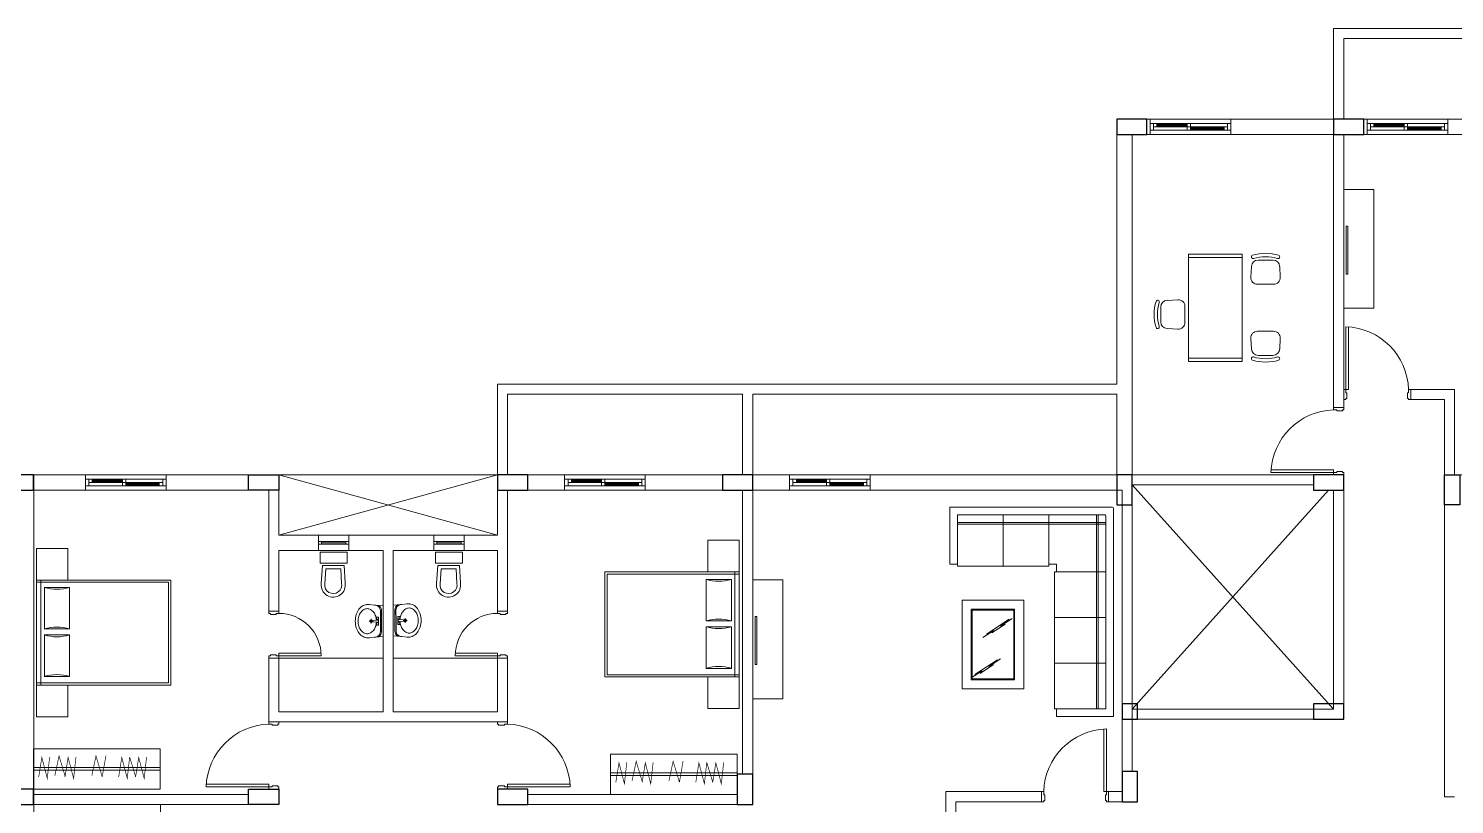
# Model space of a CAD drawing. Header units: inches. Extents: x 1 to 89, y 1 to 111.
# Drawn here: x 43.91 to 65.14, y 32.97 to 44.53 of the extents above; entities that cross this region are included whole.
import ezdxf

# ---------------------------------------------------------------- set-up
doc = ezdxf.new("R2010")
doc.units = ezdxf.units.IN
doc.header["$MEASUREMENT"] = 0
for name, color, linetype, lineweight in [('col', 250, 'Continuous', 25), ('elev 1', 252, 'Continuous', 9), ('elev 2', 251, 'Continuous', 13), ('forms', 251, 'Continuous', 20), ('FUR', 250, 'Continuous', 9), ('walls', 250, 'Continuous', 18)]:
    doc.layers.add(name, color=color, linetype=linetype, lineweight=lineweight)

msp = doc.modelspace()

# ---------------------------------------------------------------- linework, layer by layer
at = {"layer": 'col'}
for points in [[(60.56, 43.178), (60.11, 43.178), (60.11, 42.948), (60.56, 42.948)], [(63.79, 43.178), (63.34, 43.178), (63.34, 42.948), (63.79, 42.948)], [(43.983, 37.883), (43.533, 37.883), (43.533, 37.653), (43.983, 37.653)], [(47.184, 37.883), (47.634, 37.883), (47.634, 37.653), (47.184, 37.653)], [(51.34, 37.883), (50.89, 37.883), (50.89, 37.653), (51.34, 37.653)], [(54.69, 37.883), (54.24, 37.883), (54.24, 37.653), (54.69, 37.653)], [(60.11, 37.883), (60.11, 37.433), (60.34, 37.433), (60.34, 37.883)], [(63.49, 37.883), (63.04, 37.883), (63.04, 37.653), (63.49, 37.653)], [(64.99, 37.433), (64.99, 37.883), (65.22, 37.883), (65.22, 37.433)], [(60.42, 34.473), (60.19, 34.473), (60.19, 34.243), (60.42, 34.243)], [(63.49, 34.473), (63.04, 34.473), (63.04, 34.243), (63.49, 34.243)], [(54.46, 33.423), (54.46, 32.973), (54.69, 32.973), (54.69, 33.423)], [(60.19, 33.464), (60.19, 33.014), (60.42, 33.014), (60.42, 33.464)], [(43.983, 33.203), (43.533, 33.203), (43.533, 32.973), (43.983, 32.973)], [(47.184, 33.203), (47.634, 33.203), (47.634, 32.973), (47.184, 32.973)], [(51.34, 33.203), (50.89, 33.203), (50.89, 32.973), (51.34, 32.973)]]:
    msp.add_lwpolyline(points, close=True, dxfattribs=at)
at = {"layer": 'elev 1'}
for p, q in [((60.61, 43.178), (61.81, 43.178)), ((65.04, 43.178), (63.84, 43.178)), ((61.81, 42.948), (60.61, 42.948)), ((65.04, 42.948), (63.84, 42.948)), ((45.954, 37.883), (44.754, 37.883)), ((53.09, 37.883), (51.89, 37.883)), ((56.44, 37.883), (55.24, 37.883)), ((45.954, 37.653), (44.754, 37.653)), ((53.09, 37.653), (51.89, 37.653)), ((56.44, 37.653), (55.24, 37.653)), ((48.675, 36.983), (48.225, 36.983)), ((50.392, 36.983), (49.942, 36.983)), ((48.675, 36.753), (48.225, 36.753)), ((50.392, 36.753), (49.942, 36.753))]:
    msp.add_line(p, q, dxfattribs=at)
at = {"layer": 'elev 2'}
for p, q in [((47.634, 37.883), (50.89, 37.883)), ((47.634, 37.883), (50.89, 36.983)), ((47.634, 36.983), (50.89, 37.883))]:
    msp.add_line(p, q, dxfattribs=at)
at = {"layer": 'forms'}
for p, q in [((60.34, 37.733), (63.34, 34.393)), ((60.34, 34.393), (63.265, 37.653))]:
    msp.add_line(p, q, dxfattribs=at)
at = {"layer": 'FUR'}
for p, q in [((60.61, 43.113), (60.71, 43.113)), ((60.61, 43.113), (60.61, 43.013)), ((60.66, 43.113), (60.61, 43.113)), ((60.61, 43.013), (60.61, 43.113)), ((61.21, 43.113), (60.66, 43.113)), ((60.66, 43.013), (60.66, 43.113)), ((60.66, 43.013), (60.66, 43.113)), ((60.66, 43.013), (60.66, 43.113)), ((60.71, 43.063), (60.71, 43.113)), ((61.16, 43.113), (61.16, 43.013)), ((61.21, 43.113), (61.81, 43.113)), ((61.21, 43.113), (61.21, 43.063)), ((61.76, 43.113), (61.81, 43.113)), ((61.76, 43.013), (61.76, 43.113)), ((61.76, 43.013), (61.76, 43.113)), ((61.81, 43.113), (61.81, 43.013)), ((61.81, 43.113), (61.81, 43.013)), ((63.84, 43.113), (63.94, 43.113)), ((63.84, 43.113), (63.84, 43.013)), ((63.89, 43.113), (63.84, 43.113)), ((63.84, 43.013), (63.84, 43.113)), ((64.44, 43.113), (63.89, 43.113)), ((63.89, 43.013), (63.89, 43.113)), ((63.89, 43.013), (63.89, 43.113)), ((63.89, 43.013), (63.89, 43.113)), ((63.94, 43.063), (63.94, 43.113)), ((64.39, 43.113), (64.39, 43.013)), ((64.44, 43.113), (65.04, 43.113)), ((64.44, 43.113), (64.44, 43.063)), ((64.99, 43.113), (65.04, 43.113)), ((64.99, 43.013), (64.99, 43.113)), ((64.99, 43.013), (64.99, 43.113)), ((65.04, 43.113), (65.04, 43.013)), ((65.04, 43.113), (65.04, 43.013)), ((61.21, 43.013), (60.61, 43.013)), ((60.61, 43.013), (60.66, 43.013)), ((60.71, 43.063), (60.66, 43.063)), ((60.71, 43.098), (61.16, 43.098)), ((60.71, 43.088), (61.16, 43.088)), ((60.71, 43.078), (61.16, 43.078)), ((61.16, 43.063), (60.71, 43.063)), ((61.76, 43.063), (61.16, 43.063)), ((61.81, 43.013), (61.16, 43.013)), ((61.21, 43.063), (61.21, 43.013)), ((61.71, 43.048), (61.21, 43.048)), ((61.71, 43.038), (61.21, 43.038)), ((61.71, 43.028), (61.21, 43.028)), ((61.71, 43.013), (61.71, 43.063)), ((64.44, 43.013), (63.84, 43.013)), ((63.84, 43.013), (63.89, 43.013)), ((63.94, 43.063), (63.89, 43.063)), ((63.94, 43.098), (64.39, 43.098)), ((63.94, 43.088), (64.39, 43.088)), ((63.94, 43.078), (64.39, 43.078)), ((64.39, 43.063), (63.94, 43.063)), ((64.99, 43.063), (64.39, 43.063)), ((65.04, 43.013), (64.39, 43.013)), ((64.44, 43.063), (64.44, 43.013)), ((64.94, 43.048), (64.44, 43.048)), ((64.94, 43.038), (64.44, 43.038)), ((64.94, 43.028), (64.44, 43.028)), ((64.94, 43.013), (64.94, 43.063)), ((63.94, 42.13), (63.49, 42.13)), ((63.94, 40.362), (63.94, 42.13)), ((61.177, 41.17), (61.977, 41.17)), ((61.177, 39.57), (61.177, 41.17)), ((61.977, 41.12), (61.177, 41.12)), ((61.977, 41.17), (61.977, 39.57)), ((62.108, 40.826), (62.116, 40.986)), ((62.216, 41.08), (62.437, 41.08)), ((62.537, 40.986), (62.546, 40.826)), ((62.446, 40.72), (62.207, 40.72)), ((60.767, 40.16), (60.767, 40.381)), ((60.861, 40.48), (61.021, 40.489)), ((61.127, 40.389), (61.127, 40.151)), ((63.94, 40.362), (63.49, 40.362)), ((61.021, 40.051), (60.861, 40.06)), ((62.446, 40.02), (62.207, 40.02)), ((63.562, 39.153), (63.562, 40.085)), ((62.108, 39.915), (62.116, 39.755)), ((62.537, 39.755), (62.546, 39.915)), ((61.977, 39.62), (61.177, 39.62)), ((61.977, 39.57), (61.177, 39.57)), ((62.216, 39.66), (62.437, 39.66)), ((63.49, 39.153), (63.49, 39.003)), ((63.524, 39.153), (63.49, 39.153)), ((63.524, 39.105), (63.524, 39.153)), ((63.538, 39.105), (63.524, 39.105)), ((63.538, 39.019), (63.538, 39.105)), ((63.49, 39.003), (63.524, 39.003)), ((63.49, 38.849), (63.49, 38.883)), ((63.524, 39.003), (63.524, 39.019)), ((63.524, 39.019), (63.538, 39.019)), ((64.456, 39.003), (64.49, 39.003)), ((44.754, 37.818), (44.854, 37.818)), ((44.754, 37.818), (44.754, 37.718)), ((44.804, 37.818), (44.754, 37.818)), ((44.754, 37.718), (44.754, 37.818)), ((45.354, 37.818), (44.804, 37.818)), ((44.804, 37.718), (44.804, 37.818)), ((44.804, 37.718), (44.804, 37.818)), ((44.804, 37.718), (44.804, 37.818)), ((44.854, 37.768), (44.854, 37.818)), ((44.854, 37.803), (45.304, 37.803)), ((45.304, 37.818), (45.304, 37.718)), ((45.354, 37.818), (45.954, 37.818)), ((45.354, 37.818), (45.354, 37.768)), ((45.904, 37.818), (45.954, 37.818)), ((45.904, 37.718), (45.904, 37.818)), ((45.904, 37.718), (45.904, 37.818)), ((45.954, 37.818), (45.954, 37.718)), ((45.954, 37.818), (45.954, 37.718)), ((51.89, 37.818), (51.99, 37.818)), ((51.89, 37.818), (51.89, 37.718)), ((51.94, 37.818), (51.89, 37.818)), ((51.89, 37.718), (51.89, 37.818)), ((52.49, 37.818), (51.94, 37.818)), ((51.94, 37.718), (51.94, 37.818)), ((51.94, 37.718), (51.94, 37.818)), ((51.94, 37.718), (51.94, 37.818)), ((51.99, 37.768), (51.99, 37.818)), ((51.99, 37.803), (52.44, 37.803)), ((52.44, 37.818), (52.44, 37.718)), ((52.49, 37.818), (53.09, 37.818)), ((52.49, 37.818), (52.49, 37.768)), ((53.04, 37.818), (53.09, 37.818)), ((53.04, 37.718), (53.04, 37.818)), ((53.04, 37.718), (53.04, 37.818)), ((53.09, 37.818), (53.09, 37.718)), ((53.09, 37.818), (53.09, 37.718)), ((55.24, 37.818), (55.34, 37.818)), ((55.24, 37.818), (55.24, 37.718)), ((55.29, 37.818), (55.24, 37.818)), ((55.24, 37.718), (55.24, 37.818)), ((55.84, 37.818), (55.29, 37.818)), ((55.29, 37.718), (55.29, 37.818)), ((55.29, 37.718), (55.29, 37.818)), ((55.29, 37.718), (55.29, 37.818)), ((55.34, 37.768), (55.34, 37.818)), ((55.34, 37.803), (55.79, 37.803)), ((55.79, 37.818), (55.79, 37.718)), ((55.84, 37.818), (56.44, 37.818)), ((55.84, 37.818), (55.84, 37.768)), ((56.39, 37.818), (56.44, 37.818)), ((56.39, 37.718), (56.39, 37.818)), ((56.39, 37.718), (56.39, 37.818)), ((56.44, 37.818), (56.44, 37.718)), ((56.44, 37.818), (56.44, 37.718)), ((63.34, 37.955), (62.408, 37.955)), ((63.388, 37.916), (63.34, 37.916)), ((63.34, 37.916), (63.34, 37.883)), ((63.34, 37.883), (63.49, 37.883)), ((63.474, 37.931), (63.388, 37.931)), ((63.388, 37.931), (63.388, 37.916)), ((63.474, 37.916), (63.474, 37.931)), ((63.49, 37.916), (63.474, 37.916)), ((63.49, 37.883), (63.49, 37.916)), ((45.354, 37.718), (44.754, 37.718)), ((44.754, 37.718), (44.804, 37.718)), ((44.854, 37.768), (44.804, 37.768)), ((44.854, 37.793), (45.304, 37.793)), ((44.854, 37.783), (45.304, 37.783)), ((45.304, 37.768), (44.854, 37.768)), ((45.904, 37.768), (45.304, 37.768)), ((45.954, 37.718), (45.304, 37.718)), ((45.354, 37.768), (45.354, 37.718)), ((45.854, 37.753), (45.354, 37.753)), ((45.854, 37.743), (45.354, 37.743)), ((45.854, 37.733), (45.354, 37.733)), ((45.854, 37.718), (45.854, 37.768)), ((52.49, 37.718), (51.89, 37.718)), ((51.89, 37.718), (51.94, 37.718)), ((51.99, 37.768), (51.94, 37.768)), ((51.99, 37.793), (52.44, 37.793)), ((51.99, 37.783), (52.44, 37.783)), ((52.44, 37.768), (51.99, 37.768)), ((53.04, 37.768), (52.44, 37.768)), ((53.09, 37.718), (52.44, 37.718)), ((52.49, 37.768), (52.49, 37.718)), ((52.99, 37.753), (52.49, 37.753)), ((52.99, 37.743), (52.49, 37.743)), ((52.99, 37.733), (52.49, 37.733)), ((52.99, 37.718), (52.99, 37.768)), ((55.84, 37.718), (55.24, 37.718)), ((55.24, 37.718), (55.29, 37.718)), ((55.34, 37.768), (55.29, 37.768)), ((55.34, 37.793), (55.79, 37.793)), ((55.34, 37.783), (55.79, 37.783)), ((55.79, 37.768), (55.34, 37.768)), ((56.39, 37.768), (55.79, 37.768)), ((56.44, 37.718), (55.79, 37.718)), ((55.84, 37.768), (55.84, 37.718)), ((56.34, 37.753), (55.84, 37.753)), ((56.34, 37.743), (55.84, 37.743)), ((56.34, 37.733), (55.84, 37.733)), ((56.34, 37.718), (56.34, 37.768)), ((60.05, 37.4), (57.626, 37.4)), ((57.626, 37.4), (57.626, 36.55)), ((60.063, 34.283), (60.063, 37.386)), ((59.936, 37.286), (57.74, 37.286)), ((57.74, 37.286), (57.74, 36.521)), ((57.74, 37.173), (59.95, 37.173)), ((58.42, 36.521), (58.42, 37.286)), ((59.1, 36.521), (59.1, 37.286)), ((59.808, 37.286), (59.808, 34.396)), ((59.836, 37.286), (59.836, 34.396)), ((59.95, 34.396), (59.95, 37.273)), ((57.74, 37.145), (59.95, 37.145)), ((48.225, 36.889), (48.225, 36.847)), ((48.225, 36.889), (48.675, 36.889)), ((48.225, 36.847), (48.675, 36.847)), ((48.269, 36.867), (48.631, 36.867)), ((48.675, 36.847), (48.675, 36.889)), ((49.942, 36.889), (49.942, 36.847)), ((49.942, 36.889), (50.392, 36.889)), ((49.942, 36.847), (50.392, 36.847)), ((49.986, 36.867), (50.348, 36.867)), ((50.392, 36.847), (50.392, 36.889)), ((48.25, 36.566), (48.25, 36.731)), ((48.25, 36.731), (48.65, 36.731)), ((48.65, 36.566), (48.25, 36.566)), ((48.286, 36.533), (48.266, 36.262)), ((48.606, 36.533), (48.286, 36.533)), ((48.621, 36.275), (48.606, 36.533)), ((48.65, 36.731), (48.65, 36.566)), ((49.967, 36.566), (49.967, 36.731)), ((49.967, 36.731), (50.367, 36.731)), ((50.367, 36.566), (49.967, 36.566)), ((50.002, 36.533), (49.982, 36.262)), ((50.322, 36.533), (50.002, 36.533)), ((50.338, 36.275), (50.322, 36.533)), ((50.367, 36.731), (50.367, 36.566)), ((57.626, 36.55), (57.74, 36.55)), ((59.1, 36.55), (59.213, 36.55)), ((59.213, 36.55), (59.213, 36.436)), ((46.024, 36.315), (44.026, 36.315)), ((44.026, 36.315), (44.026, 34.751)), ((44.026, 36.315), (44.493, 36.315)), ((44.091, 36.315), (44.091, 34.751)), ((46.024, 34.751), (46.024, 36.315)), ((48.335, 36.48), (48.319, 36.257)), ((48.555, 36.48), (48.335, 36.48)), ((48.568, 36.268), (48.555, 36.48)), ((50.052, 36.48), (50.035, 36.257)), ((50.272, 36.48), (50.052, 36.48)), ((50.285, 36.268), (50.272, 36.48)), ((52.49, 36.435), (54.488, 36.435)), ((52.49, 34.872), (52.49, 36.435)), ((52.524, 36.402), (54.488, 36.402)), ((52.524, 34.905), (52.524, 36.402)), ((54.373, 36.325), (53.997, 36.325)), ((53.997, 36.325), (53.997, 35.707)), ((54.488, 36.435), (54.022, 36.435)), ((54.373, 35.707), (54.373, 36.325)), ((54.424, 36.435), (54.424, 34.872)), ((54.488, 36.435), (54.488, 34.872)), ((55.14, 36.316), (54.69, 36.316)), ((55.14, 34.548), (55.14, 36.316)), ((57.74, 36.521), (59.1, 36.521)), ((59.185, 36.436), (59.185, 34.396)), ((59.95, 36.436), (59.185, 36.436)), ((45.991, 36.281), (44.026, 36.281)), ((44.142, 36.204), (44.518, 36.204)), ((44.142, 35.586), (44.142, 36.204)), ((44.518, 36.204), (44.518, 35.586)), ((45.991, 34.785), (45.991, 36.281)), ((57.807, 36.016), (57.807, 34.695)), ((58.725, 36.016), (57.807, 36.016)), ((58.725, 34.695), (58.725, 36.016)), ((47.484, 35.853), (47.484, 35.818)), ((47.484, 35.818), (47.509, 35.818)), ((47.509, 35.818), (47.509, 35.803)), ((47.509, 35.803), (47.594, 35.803)), ((47.594, 35.818), (47.634, 35.818)), ((47.594, 35.803), (47.594, 35.818)), ((47.634, 35.853), (47.634, 35.818)), ((50.89, 35.853), (50.89, 35.818)), ((50.93, 35.818), (50.89, 35.818)), ((50.93, 35.803), (50.93, 35.818)), ((51.015, 35.803), (50.93, 35.803)), ((51.04, 35.818), (51.015, 35.818)), ((51.015, 35.818), (51.015, 35.803)), ((51.04, 35.853), (51.04, 35.818)), ((53.997, 35.707), (54.373, 35.707)), ((57.942, 35.881), (57.942, 34.83)), ((58.59, 35.881), (57.942, 35.881)), ((57.956, 35.868), (57.956, 34.843)), ((58.577, 35.868), (57.956, 35.868)), ((58.169, 35.511), (58.507, 35.731)), ((58.379, 35.63), (58.552, 35.743)), ((58.577, 34.843), (58.577, 35.868)), ((58.59, 34.83), (58.59, 35.881)), ((59.185, 35.756), (59.95, 35.756)), ((44.518, 35.586), (44.142, 35.586)), ((44.142, 35.497), (44.518, 35.497)), ((44.142, 34.88), (44.142, 35.497)), ((44.518, 35.497), (44.518, 34.88)), ((54.373, 35.618), (53.997, 35.618)), ((53.997, 35.618), (53.997, 35)), ((54.373, 35), (54.373, 35.618)), ((58.116, 35.46), (58.279, 35.565)), ((58.25, 35.527), (58.451, 35.657)), ((47.484, 35.188), (47.484, 35.153)), ((47.594, 35.188), (47.594, 35.203)), ((47.634, 35.228), (48.263, 35.228)), ((47.634, 35.188), (47.634, 35.153)), ((49.187, 35.153), (47.634, 35.153)), ((49.337, 35.153), (50.891, 35.153)), ((50.89, 35.228), (50.261, 35.228)), ((50.89, 35.188), (50.89, 35.153)), ((50.93, 35.188), (50.93, 35.203)), ((51.04, 35.188), (51.04, 35.153)), ((57.996, 34.909), (58.335, 35.129)), ((58.077, 34.925), (58.278, 35.055)), ((58.206, 35.028), (58.38, 35.141)), ((59.185, 35.076), (59.95, 35.076)), ((44.518, 34.88), (44.142, 34.88)), ((54.488, 34.872), (52.49, 34.872)), ((54.488, 34.905), (52.524, 34.905)), ((53.997, 35), (54.373, 35)), ((57.942, 34.83), (58.59, 34.83)), ((57.943, 34.858), (58.106, 34.963)), ((57.956, 34.843), (58.577, 34.843)), ((44.026, 34.785), (45.991, 34.785)), ((44.026, 34.751), (46.024, 34.751)), ((57.807, 34.695), (58.725, 34.695)), ((55.14, 34.548), (54.69, 34.548)), ((47.634, 34.169), (47.634, 34.203)), ((50.89, 34.169), (50.89, 34.203)), ((59.185, 34.396), (59.95, 34.396)), ((59.213, 34.396), (59.213, 34.283)), ((59.213, 34.283), (60.063, 34.283)), ((59.918, 33.164), (59.918, 34.096)), ((43.979, 33.523), (45.866, 33.523)), ((43.979, 33.483), (45.866, 33.483)), ((52.573, 33.443), (54.46, 33.443)), ((52.573, 33.403), (54.46, 33.403)), ((47.484, 33.275), (46.552, 33.275)), ((47.532, 33.236), (47.484, 33.236)), ((47.484, 33.236), (47.484, 33.203)), ((47.484, 33.203), (47.634, 33.203)), ((47.618, 33.251), (47.532, 33.251)), ((47.532, 33.251), (47.532, 33.236)), ((47.618, 33.236), (47.618, 33.251)), ((47.634, 33.236), (47.618, 33.236)), ((47.634, 33.203), (47.634, 33.236)), ((50.89, 33.236), (50.906, 33.236)), ((50.89, 33.203), (50.89, 33.236)), ((51.04, 33.203), (50.89, 33.203)), ((50.906, 33.236), (50.906, 33.251)), ((50.906, 33.251), (50.992, 33.251)), ((50.992, 33.251), (50.992, 33.236)), ((50.992, 33.236), (51.04, 33.236)), ((51.04, 33.275), (51.972, 33.275)), ((51.04, 33.236), (51.04, 33.203)), ((59.956, 33.116), (59.956, 33.164)), ((59.956, 33.164), (59.99, 33.164)), ((59.99, 33.164), (59.99, 33.014)), ((59.023, 33.014), (58.99, 33.014)), ((59.942, 33.03), (59.942, 33.116)), ((59.942, 33.116), (59.956, 33.116)), ((59.956, 33.03), (59.942, 33.03)), ((59.956, 33.014), (59.956, 33.03)), ((59.99, 33.014), (59.956, 33.014))]:
    msp.add_line(p, q, dxfattribs=at)
for points in [[(63.529, 41.584), (63.529, 40.871), (63.551, 40.871), (63.551, 41.584)], [(44.026, 36.315), (44.026, 36.786), (44.493, 36.786), (44.493, 36.315)], [(48.225, 36.889), (48.269, 36.889), (48.269, 36.847), (48.225, 36.847)], [(48.631, 36.889), (48.675, 36.889), (48.675, 36.847), (48.631, 36.847)], [(49.942, 36.889), (49.986, 36.889), (49.986, 36.847), (49.942, 36.847)], [(50.348, 36.889), (50.392, 36.889), (50.392, 36.847), (50.348, 36.847)], [(54.488, 36.435), (54.488, 36.907), (54.022, 36.907), (54.022, 36.435)], [(54.729, 35.77), (54.729, 35.056), (54.751, 35.056), (54.751, 35.77)], [(54.488, 34.401), (54.488, 34.872), (54.022, 34.872), (54.022, 34.401)], [(44.026, 34.28), (44.026, 34.751), (44.493, 34.751), (44.493, 34.28)], [(43.979, 33.203), (43.979, 33.803), (45.866, 33.803), (45.866, 33.203)], [(52.573, 33.123), (52.573, 33.723), (54.46, 33.723), (54.46, 33.123)], [(43.984, 32.373), (43.984, 32.973), (45.871, 32.973), (45.871, 32.373)]]:
    msp.add_lwpolyline(points, close=True, dxfattribs=at)
for points in [[(63.524, 39.153), (63.524, 40.086, -0.396451), (64.456, 39.153, -0.396451)], [(63.34, 37.916), (62.407, 37.916, -0.396451), (63.34, 38.849, -0.396451)], [(48.959, 35.454, -0.126822), (48.89, 35.472, -0.10607), (48.827, 35.527, -0.085783), (48.787, 35.605, -0.075445), (48.772, 35.703, -0.075445), (48.787, 35.801, -0.085783), (48.827, 35.879, -0.10607), (48.891, 35.935, -0.126822), (48.959, 35.952, -0.045361), (48.985, 35.95, -0.10607)], [(48.95, 35.515, -0.12971), (48.9, 35.528, -0.10642), (48.854, 35.57, -0.084454), (48.825, 35.628, -0.073566), (48.814, 35.702, -0.073566), (48.825, 35.776, -0.084454), (48.854, 35.834, -0.10642), (48.9, 35.876, -0.12971), (48.95, 35.889, -0.12971), (49, 35.876, -0.10642), (49.047, 35.834, -0.084454), (49.076, 35.776, -0.058047), (49.086, 35.718, -0.073566)], [(49.058, 35.464), (49.063, 35.464, 0.414214), (49.146, 35.547), (49.146, 35.703), (49.146, 35.859, 0.414214), (49.063, 35.942), (49.058, 35.942)], [(49.124, 35.469, 0.229741), (49.162, 35.547), (49.163, 35.859, 0.229741), (49.125, 35.937)], [(49.4, 35.479, -0.229741), (49.362, 35.557), (49.362, 35.869, -0.229741), (49.4, 35.947)], [(49.467, 35.474), (49.462, 35.474, -0.414214), (49.379, 35.557), (49.379, 35.713), (49.378, 35.869, -0.414214), (49.461, 35.952), (49.467, 35.952)], [(49.574, 35.525, 0.12971), (49.624, 35.538, 0.10642), (49.671, 35.58, 0.084454), (49.7, 35.638, 0.073566), (49.711, 35.712, 0.073566), (49.7, 35.786, 0.084454), (49.671, 35.844, 0.10642), (49.624, 35.886, 0.12971), (49.574, 35.899, 0.12971), (49.524, 35.886, 0.10642), (49.478, 35.844, 0.084454), (49.449, 35.786, 0.058047), (49.438, 35.728, 0.073566)], [(49.565, 35.464, 0.126822), (49.634, 35.482, 0.10607), (49.698, 35.537, 0.085783), (49.737, 35.615, 0.075445), (49.752, 35.713, 0.075445), (49.737, 35.811, 0.085783), (49.697, 35.889, 0.10607), (49.634, 35.945, 0.126822), (49.565, 35.962, 0.045361), (49.54, 35.96, 0.10607)], [(47.634, 35.188), (48.264, 35.188, 0.414214), (47.634, 35.818, -351089175974993.375)], [(49.086, 35.688, -0.060302), (49.076, 35.628, -0.084454), (49.047, 35.57, -0.10642), (49, 35.528, -0.12971), (48.95, 35.515, -0.12971)], [(49.094, 35.676), (49.094, 35.684, 0.385832), (49.091, 35.688), (49.038, 35.693, -0.270314), (49.038, 35.713), (49.091, 35.718, 0.385832), (49.094, 35.722), (49.094, 35.73)], [(49.43, 35.686), (49.43, 35.694, -0.385832), (49.434, 35.698), (49.486, 35.703, 0.270314), (49.486, 35.723), (49.434, 35.728, -0.385832), (49.43, 35.732), (49.43, 35.74)], [(49.438, 35.698, 0.060302), (49.449, 35.638, 0.084454), (49.478, 35.58, 0.10642), (49.524, 35.538, 0.12971), (49.574, 35.525, 0.12971)], [(50.89, 35.188), (50.26, 35.188, -0.414214), (50.89, 35.818, 351089175974993.375)], [(49.54, 35.466, 0.045361), (49.565, 35.464, 0.126822)], [(48.985, 35.456, -0.045361), (48.959, 35.454, -0.126822)], [(47.484, 33.236), (46.551, 33.236, -0.396451), (47.484, 34.169, -0.396451)], [(51.04, 33.236), (51.973, 33.236, 0.396451), (51.04, 34.169, 0.396451)], [(59.956, 33.164), (59.956, 34.097, 0.396451), (59.023, 33.164, 0.396451)]]:
    msp.add_lwpolyline(points, format="xyb", dxfattribs=at)
for points in [[(63.524, 39.153), (63.562, 39.153)], [(64.456, 39.003), (64.456, 39.019), (64.442, 39.019), (64.442, 39.105), (64.456, 39.105), (64.456, 39.153), (64.49, 39.153), (64.49, 39.003)], [(63.49, 38.849), (63.474, 38.849), (63.474, 38.835), (63.388, 38.835), (63.388, 38.849), (63.34, 38.849), (63.34, 38.883), (63.49, 38.883)], [(63.34, 37.916), (63.34, 37.955)], [(48.959, 35.454), (49.187, 35.475), (49.188, 35.931), (48.959, 35.952)], [(49.565, 35.464), (49.337, 35.485), (49.337, 35.941), (49.565, 35.962)], [(47.634, 35.853), (47.484, 35.853)], [(48.98, 35.703), (49.035, 35.703)], [(49.01, 35.669), (49.01, 35.703), (49.01, 35.737)], [(49.086, 35.689), (49.086, 35.645), (49.103, 35.645), (49.119, 35.645), (49.119, 35.703), (49.119, 35.761), (49.103, 35.761), (49.086, 35.761), (49.086, 35.718)], [(49.103, 35.728), (49.103, 35.719)], [(49.103, 35.678), (49.103, 35.687)], [(49.111, 35.73), (49.111, 35.676)], [(49.438, 35.698), (49.438, 35.655), (49.422, 35.655), (49.405, 35.655), (49.405, 35.713), (49.405, 35.771), (49.422, 35.771), (49.438, 35.771), (49.438, 35.728)], [(49.413, 35.74), (49.413, 35.686)], [(49.422, 35.738), (49.422, 35.729)], [(49.422, 35.688), (49.422, 35.697)], [(49.545, 35.713), (49.489, 35.713)], [(49.514, 35.679), (49.514, 35.713), (49.514, 35.747)], [(50.89, 35.853), (51.04, 35.853)], [(47.484, 35.188), (47.509, 35.188), (47.509, 35.203), (47.594, 35.203)], [(47.634, 35.153), (47.484, 35.153)], [(47.594, 35.188), (47.609, 35.188), (47.634, 35.188)], [(47.634, 35.188), (47.634, 35.228)], [(50.89, 35.188), (50.89, 35.228)], [(50.93, 35.188), (50.915, 35.188), (50.89, 35.188)], [(50.89, 35.153), (51.04, 35.153)], [(51.04, 35.188), (51.015, 35.188), (51.015, 35.203), (50.93, 35.203)], [(47.634, 34.169), (47.618, 34.169), (47.618, 34.155), (47.532, 34.155), (47.532, 34.169), (47.484, 34.169), (47.484, 34.203), (47.634, 34.203)], [(50.89, 34.169), (50.906, 34.169), (50.906, 34.155), (50.992, 34.155), (50.992, 34.169), (51.04, 34.169), (51.04, 34.203), (50.89, 34.203)], [(47.484, 33.236), (47.484, 33.275)], [(51.04, 33.236), (51.04, 33.275)], [(59.023, 33.014), (59.023, 33.03), (59.038, 33.03), (59.038, 33.116), (59.023, 33.116), (59.023, 33.164), (58.99, 33.164), (58.99, 33.014)], [(59.956, 33.164), (59.918, 33.164)]]:
    msp.add_lwpolyline(points, dxfattribs=at)
at = {"layer": 'FUR', "const_width": 0.01}
for points in [[(44.054, 33.385), (44.058, 33.385), (44.105, 33.672), (44.186, 33.361), (44.221, 33.679)], [(44.299, 33.404), (44.361, 33.695), (44.454, 33.385)], [(44.446, 33.385), (44.45, 33.385), (44.496, 33.672), (44.578, 33.361), (44.613, 33.679)], [(44.849, 33.404), (44.911, 33.695), (45.004, 33.385)], [(45.004, 33.385), (45.059, 33.699)], [(45.245, 33.385), (45.249, 33.385), (45.295, 33.672), (45.377, 33.361), (45.412, 33.679)], [(45.412, 33.679), (45.501, 33.385)], [(45.497, 33.385), (45.501, 33.385), (45.547, 33.672), (45.629, 33.361), (45.664, 33.679)], [(52.649, 33.305), (52.652, 33.305), (52.699, 33.592), (52.78, 33.281), (52.815, 33.599)], [(52.893, 33.324), (52.955, 33.615), (53.048, 33.305)], [(53.04, 33.305), (53.044, 33.305), (53.091, 33.592), (53.172, 33.281), (53.207, 33.599)], [(53.443, 33.324), (53.505, 33.615), (53.599, 33.305)], [(53.599, 33.305), (53.653, 33.619)], [(53.839, 33.305), (53.843, 33.305), (53.889, 33.592), (53.971, 33.281), (54.006, 33.599)], [(54.006, 33.599), (54.095, 33.305)], [(54.091, 33.305), (54.095, 33.305), (54.141, 33.592), (54.223, 33.281), (54.258, 33.599)]]:
    msp.add_lwpolyline(points, dxfattribs=at)
at = {"layer": 'FUR'}
for centre, radius in [((49.01, 35.703), 0.0208), ((49.01, 35.703), 0.0166), ((49.103, 35.745), 0.0166), ((49.103, 35.662), 0.0166), ((49.422, 35.755), 0.0166), ((49.422, 35.672), 0.0166), ((49.514, 35.713), 0.0208), ((49.514, 35.713), 0.0166)]:
    msp.add_circle(centre, radius, dxfattribs=at)
for centre, radius, start, end in [((62.14, 41.127), 0.025, 107.3656, 287.3656), ((62.216, 40.98), 0.1, 90, 176.8202), ((62.327, 40.53), 0.65, 72.6344, 107.3656), ((62.327, 40.53), 0.6, 72.6344, 107.3656), ((62.437, 40.98), 0.1, 3.1798, 90), ((62.513, 41.127), 0.025, 252.6344, 72.6344), ((62.207, 40.82), 0.1, 176.8202, 270), ((62.446, 40.82), 0.1, 270, 3.1798), ((61.317, 40.27), 0.65, 162.6344, 197.3656), ((60.72, 40.457), 0.025, 342.6344, 162.6344), ((61.317, 40.27), 0.6, 162.6344, 197.3656), ((60.867, 40.381), 0.1, 93.1798, 180), ((61.027, 40.389), 0.1, 0, 93.1798), ((60.867, 40.16), 0.1, 180, 266.8202), ((61.027, 40.151), 0.1, 266.8202, 0), ((60.72, 40.084), 0.025, 197.3656, 17.3656), ((62.207, 39.92), 0.1, 90, 183.1798), ((62.446, 39.92), 0.1, 356.8202, 90), ((62.216, 39.76), 0.1, 183.1798, 270), ((62.437, 39.76), 0.1, 270, 356.8202), ((62.14, 39.614), 0.025, 72.6344, 252.6344), ((62.327, 40.21), 0.65, 252.6344, 287.3656), ((62.327, 40.21), 0.6, 252.6344, 287.3656), ((62.513, 39.614), 0.025, 287.3656, 107.3656), ((60.05, 37.386), 0.0135, 0, 90), ((59.936, 37.273), 0.0135, 0, 90), ((54.185, 36.97), 0.672, 253.7398, 286.2602), ((44.33, 36.849), 0.672, 253.7398, 286.2602), ((48.444, 36.241), 0.18, 173.3822, 10.9101), ((48.444, 36.241), 0.127, 172.9223, 12.3434), ((50.161, 36.241), 0.18, 173.3822, 10.9101), ((50.161, 36.241), 0.127, 172.9223, 12.3434), ((54.185, 35.062), 0.672, 73.7398, 106.2602), ((44.33, 34.941), 0.672, 73.7398, 106.2602), ((44.33, 36.142), 0.672, 253.7398, 286.2602), ((54.185, 36.263), 0.672, 253.7398, 286.2602), ((44.33, 34.235), 0.672, 73.7398, 106.2602), ((54.185, 34.356), 0.672, 73.7398, 106.2602)]:
    msp.add_arc(centre, radius, start, end, dxfattribs=at)
at = {"layer": 'walls'}
for p, q in [((63.34, 44.528), (63.34, 38.883)), ((73.625, 44.528), (63.34, 44.528)), ((63.49, 44.378), (63.49, 43.178)), ((68.14, 44.378), (63.49, 44.378)), ((60.11, 43.178), (60.56, 43.178)), ((60.11, 43.178), (60.11, 39.233)), ((60.61, 43.178), (60.56, 43.178)), ((60.61, 42.948), (60.61, 43.178)), ((61.81, 43.178), (63.79, 43.178)), ((61.81, 43.178), (61.81, 42.948)), ((63.84, 43.178), (63.79, 43.178)), ((63.84, 42.948), (63.84, 43.178)), ((65.04, 43.178), (69.882, 43.178)), ((65.04, 43.178), (65.04, 42.948)), ((60.34, 42.948), (60.56, 42.948)), ((60.34, 42.948), (60.34, 37.883)), ((60.61, 42.948), (60.56, 42.948)), ((61.81, 42.948), (63.79, 42.948)), ((63.49, 42.948), (63.49, 38.883)), ((63.84, 42.948), (63.79, 42.948)), ((65.04, 42.948), (68.14, 42.948)), ((50.89, 36.983), (50.89, 39.233)), ((50.89, 39.233), (60.11, 39.233)), ((51.04, 37.883), (51.04, 39.083)), ((51.04, 39.083), (54.54, 39.083)), ((54.54, 37.883), (54.54, 39.083)), ((54.69, 32.973), (54.69, 39.083)), ((54.69, 39.083), (60.11, 39.083)), ((60.11, 39.083), (60.11, 37.883)), ((64.49, 39.153), (64.49, 39.003)), ((64.49, 39.153), (65.14, 39.153)), ((65.14, 37.883), (65.14, 39.153)), ((63.34, 38.883), (63.49, 38.883)), ((64.49, 39.003), (64.99, 39.003)), ((64.99, 37.883), (64.99, 39.003)), ((42.984, 37.883), (44.754, 37.883)), ((43.984, 27.144), (43.984, 37.883)), ((44.754, 37.653), (44.754, 37.883)), ((45.954, 37.883), (47.634, 37.883)), ((45.954, 37.653), (45.954, 37.883)), ((47.634, 36.983), (47.634, 37.883)), ((50.89, 37.883), (51.89, 37.883)), ((51.89, 37.653), (51.89, 37.883)), ((53.09, 37.883), (55.24, 37.883)), ((53.09, 37.653), (53.09, 37.883)), ((55.24, 37.653), (55.24, 37.883)), ((56.44, 37.883), (60.34, 37.883)), ((56.44, 37.653), (56.44, 37.883)), ((63.49, 37.883), (60.34, 37.883)), ((63.49, 37.883), (63.49, 36.303)), ((74.525, 37.883), (64.99, 37.883)), ((43.984, 37.653), (44.754, 37.653)), ((45.954, 37.653), (47.484, 37.653)), ((47.484, 35.853), (47.484, 37.653)), ((51.04, 35.853), (51.04, 37.653)), ((51.89, 37.653), (51.04, 37.653)), ((54.54, 37.653), (53.09, 37.653)), ((54.54, 33.423), (54.54, 37.653)), ((54.69, 37.653), (55.24, 37.653)), ((56.44, 37.653), (60.19, 37.653)), ((60.19, 37.653), (60.19, 33.014)), ((63.04, 37.733), (60.34, 37.733)), ((60.34, 37.733), (60.34, 33.464)), ((63.34, 37.653), (63.34, 34.393)), ((64.99, 37.653), (64.99, 33.086)), ((47.634, 36.983), (48.225, 36.983)), ((48.225, 36.753), (48.225, 36.983)), ((48.675, 36.983), (49.942, 36.983)), ((48.675, 36.753), (48.675, 36.983)), ((49.942, 36.753), (49.942, 36.983)), ((50.392, 36.983), (50.89, 36.983)), ((50.392, 36.753), (50.392, 36.983)), ((47.634, 36.753), (48.225, 36.753)), ((47.634, 35.853), (47.634, 36.753)), ((48.675, 36.753), (49.187, 36.753)), ((49.187, 36.753), (49.187, 34.353)), ((49.337, 36.753), (49.942, 36.753)), ((49.337, 34.353), (49.337, 36.753)), ((50.392, 36.753), (50.891, 36.753)), ((50.891, 36.753), (50.891, 35.853)), ((63.49, 36.303), (63.49, 34.243)), ((47.634, 35.853), (47.484, 35.853)), ((50.891, 35.853), (51.04, 35.853)), ((47.484, 35.153), (47.484, 34.203)), ((47.634, 35.153), (47.484, 35.153)), ((47.634, 34.353), (47.634, 35.153)), ((50.891, 35.153), (51.04, 35.153)), ((50.891, 35.153), (50.891, 34.353)), ((51.04, 35.153), (51.04, 34.203)), ((51.04, 34.203), (47.484, 34.203)), ((49.187, 34.353), (47.634, 34.353)), ((49.337, 34.353), (50.891, 34.353)), ((60.19, 34.243), (60.34, 34.243)), ((60.34, 34.393), (63.34, 34.393)), ((60.34, 34.243), (63.49, 34.243)), ((57.567, 33.164), (58.99, 33.164)), ((57.567, 33.164), (57.567, 31.664)), ((58.99, 33.164), (58.99, 33.014)), ((59.99, 33.014), (59.99, 33.164)), ((59.99, 33.164), (60.19, 33.164)), ((47.184, 33.123), (43.984, 33.123)), ((47.484, 32.973), (43.984, 32.973)), ((50.89, 33.123), (50.89, 32.973)), ((50.89, 32.973), (54.69, 32.973)), ((51.34, 33.123), (54.46, 33.123)), ((57.717, 33.014), (58.99, 33.014)), ((57.717, 33.014), (57.717, 31.814)), ((60.19, 33.014), (59.99, 33.014)), ((60.19, 33.014), (60.34, 33.014)), ((65.14, 33.086), (64.99, 33.086))]:
    msp.add_line(p, q, dxfattribs=at)

doc.saveas('drawing.dxf')
